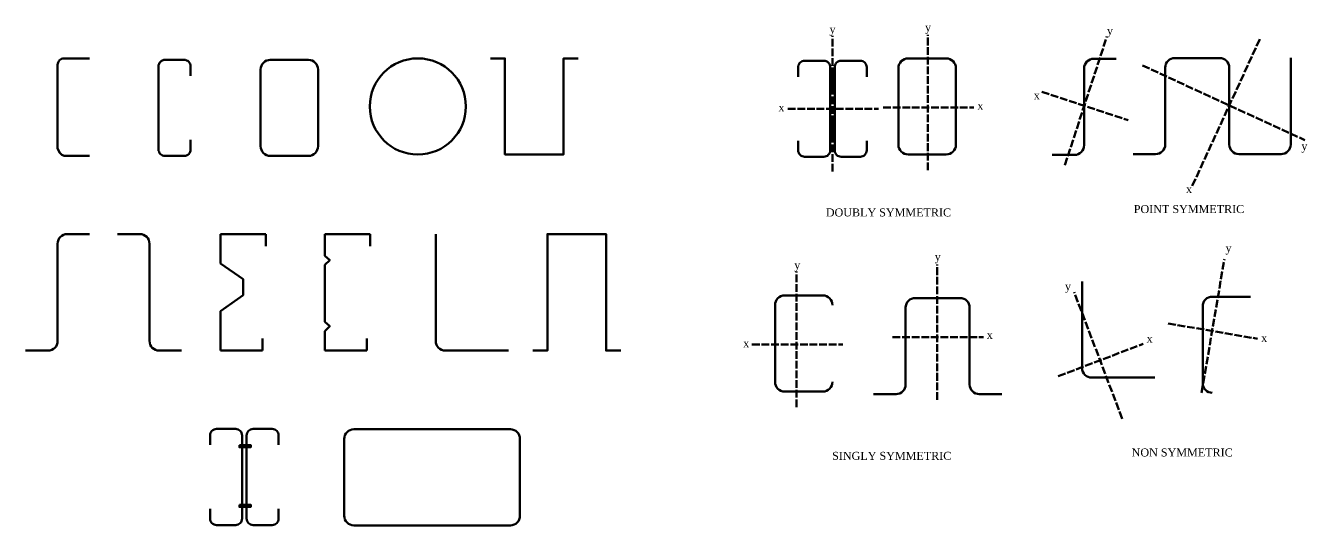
# Model space of a CAD drawing. Header units: millimetres. Extents: x 4718 to 11481, y 420 to 1811.
# Drawn here: x 4717.6 to 5118.1, y 1550.8 to 1706.9 of the extents above; entities that cross this region are included whole.
import ezdxf

# ---------------------------------------------------------------- set-up
doc = ezdxf.new("R2010")
doc.units = ezdxf.units.MM
doc.linetypes.add('ACAD_ISO02W100', pattern=[15, 12, -3])
doc.layers.get('0').update_dxf_attribs({"lineweight": 100})
doc.styles.get("Standard").update_dxf_attribs({"font": 'times.ttf'})

msp = doc.modelspace()

# ---------------------------------------------------------------- hatches: boundary and pattern name
h = msp.add_hatch()
h.set_pattern_fill('ANSI32', color=256, scale=0.1)
h.set_pattern_definition([(45, (3301.6636, 118.2727), (-0.6735192, 0.6735192), []), (45, (3302.1126, 118.2727), (-0.6735192, 0.6735192), [])])
h.paths.add_polyline_path([(4968.993, 1685.666), (4970.408, 1685.666), (4970.408, 1692.705), (4968.993, 1692.705)])
h = msp.add_hatch()
h.set_pattern_fill('ANSI32', color=256, scale=0.1)
h.set_pattern_definition([(45, (3301.6636, 103.7274), (-0.6735192, 0.6735192), []), (45, (3302.1126, 103.7274), (-0.6735192, 0.6735192), [])])
h.paths.add_polyline_path([(4968.993, 1671.12), (4970.408, 1671.12), (4970.408, 1678.16), (4968.993, 1678.16)])

# ---------------------------------------------------------------- linework, layer by layer
at = {"lineweight": 100}
for p, q in [((4727.611, 1608.393), (4727.611, 1638.784)), ((4730.611, 1641.784), (4737.611, 1641.784)), ((4746.311, 1641.784), (4753.311, 1641.784)), ((4756.311, 1638.784), (4756.311, 1608.393)), ((4792.615, 1641.784), (4778.5, 1641.784)), ((4778.5, 1641.784), (4778.5, 1632.561)), ((4792.615, 1637.986), (4792.615, 1641.784)), ((4825.211, 1641.784), (4811.096, 1641.784)), ((4811.096, 1641.784), (4811.096, 1635.002)), ((4825.211, 1637.986), (4825.211, 1641.784)), ((4778.5, 1632.561), (4785.558, 1627.678)), ((4811.096, 1632.164), (4811.096, 1614.334)), ((4785.558, 1627.678), (4785.558, 1622.66)), ((4778.534, 1617.73), (4785.558, 1622.66)), ((4811.096, 1611.496), (4811.096, 1605.393)), ((4791.642, 1605.393), (4791.642, 1609.191)), ((4824.238, 1605.393), (4824.238, 1609.191)), ((4717.611, 1605.393), (4724.611, 1605.393)), ((4759.311, 1605.393), (4766.311, 1605.393)), ((4791.642, 1605.393), (4778.5, 1605.393)), ((4824.238, 1605.393), (4811.096, 1605.393))]:
    msp.add_line(p, q, dxfattribs=at)
at = {"linetype": 'ACAD_ISO02W100', "ltscale": 0.2}
for points in [[(4969.7, 1661.375), (4969.7, 1703.679)], [(4969.7, 1661.375), (4969.7, 1703.679)], [(4999.494, 1661.73), (4999.494, 1704.035)], [(4999.494, 1661.73), (4999.494, 1704.035)], [(5042.258, 1663.27), (5055.444, 1703.467)], [(5082.137, 1656.878), (5103.196, 1702.646)], [(5066.528, 1694.472), (5117.3, 1671.11)], [(5035.094, 1686.196), (5062.055, 1677.352)], [(5035.094, 1686.196), (5062.055, 1677.352)], [(4955.747, 1680.926), (4984.122, 1680.926)], [(4955.747, 1680.926), (4984.122, 1680.926)], [(4985.541, 1681.281), (5013.915, 1681.281)], [(4985.541, 1681.281), (5013.915, 1681.281)], [(5085.036, 1592.253), (5092.147, 1633.955)], [(5085.036, 1592.253), (5092.147, 1633.955)], [(4958.509, 1587.773), (4958.509, 1630.078)], [(4958.509, 1587.773), (4958.509, 1630.078)], [(5002.419, 1590.001), (5002.419, 1632.305)], [(5002.419, 1590.001), (5002.419, 1632.305)], [(5060.251, 1584.09), (5045.216, 1623.633)], [(5060.251, 1584.09), (5045.216, 1623.633)], [(5074.568, 1613.871), (5102.538, 1609.101)], [(5074.568, 1613.871), (5102.538, 1609.101)], [(4944.556, 1607.324), (4972.93, 1607.324)], [(4944.556, 1607.324), (4972.93, 1607.324)], [(4988.466, 1609.552), (5016.84, 1609.552)], [(4988.466, 1609.552), (5016.84, 1609.552)], [(5040.26, 1597.406), (5066.782, 1607.49)], [(5040.26, 1597.406), (5066.782, 1607.49)]]:
    msp.add_lwpolyline(points, dxfattribs=at)
at = {"lineweight": 100}
for points in [[(4737.611, 1696.653), (4729.611, 1696.653, 0.4142136), (4727.611, 1694.653), (4727.611, 1668.653, 0.2774949), (4729.611, 1666.193), (4737.611, 1666.193)], [(4769.135, 1691.193), (4769.135, 1694.193, 0.4142136), (4767.135, 1696.193), (4761.135, 1696.193, 0.4142136), (4759.135, 1694.193), (4759.135, 1668.193, 0.4142136), (4761.135, 1666.193), (4767.135, 1666.193, 0.4142136), (4769.135, 1668.193), (4769.135, 1671.193)], [(4845.726, 1641.784), (4845.726, 1608.393, 0.4142136), (4848.726, 1605.393), (4868.486, 1605.393)], [(4775.251, 1575.924), (4775.251, 1578.924, -0.4142136), (4777.251, 1580.924), (4783.251, 1580.924, -0.4142136), (4785.251, 1578.924), (4785.251, 1552.924, -0.4142136), (4783.251, 1550.924), (4777.251, 1550.924, -0.4142136), (4775.251, 1552.924), (4775.251, 1555.924)], [(4796.666, 1575.924), (4796.666, 1578.924, 0.4142136), (4794.666, 1580.924), (4788.666, 1580.924, 0.4142136), (4786.666, 1578.924), (4786.666, 1552.924, 0.4142136), (4788.666, 1550.924), (4794.666, 1550.924, 0.4142136), (4796.666, 1552.924), (4796.666, 1555.924)]]:
    msp.add_lwpolyline(points, format="xyb", dxfattribs=at)
for points in [[(4794.037, 1696.193), (4805.977, 1696.193, -0.4142136), (4808.977, 1693.193), (4808.977, 1669.193, -0.4142136), (4805.977, 1666.193), (4794.037, 1666.193, -0.4142136), (4791.037, 1669.193), (4791.037, 1693.193, -0.4142136)], [(4820.161, 1580.816), (4869.058, 1580.816, -0.4142136), (4872.058, 1577.816), (4872.058, 1553.816, -0.4142136), (4869.058, 1550.816), (4820.161, 1550.816, -0.4142136), (4817.161, 1553.816), (4817.161, 1577.816, -0.4142136)]]:
    msp.add_lwpolyline(points, format="xyb", close=True, dxfattribs=at)
for points in [[(4862.82, 1696.653), (4867.376, 1696.653), (4867.376, 1666.653), (4885.695, 1666.653), (4885.695, 1696.653), (4890.251, 1696.653)], [(4903.532, 1605.393), (4898.976, 1605.393), (4898.976, 1641.784), (4880.657, 1641.784), (4880.657, 1605.393), (4876.101, 1605.393)], [(4811.096, 1635.002), (4812.643, 1633.657), (4811.096, 1632.164)], [(4778.534, 1617.73), (4778.534, 1605.393)], [(4811.096, 1614.334), (4812.643, 1612.988), (4811.096, 1611.496)]]:
    msp.add_lwpolyline(points, dxfattribs=at)
for points in [[(4958.993, 1690.926), (4958.993, 1693.926, -0.4142136), (4960.993, 1695.926), (4966.993, 1695.926, -0.4142136), (4968.993, 1693.926), (4968.993, 1667.926, -0.4142136), (4966.993, 1665.926), (4960.993, 1665.926, -0.4142136), (4958.993, 1667.926), (4958.993, 1670.926)], [(4980.408, 1690.926), (4980.408, 1693.926, 0.4142136), (4978.408, 1695.926), (4972.408, 1695.926, 0.4142136), (4970.408, 1693.926), (4970.408, 1667.926, 0.4142136), (4972.408, 1665.926), (4978.408, 1665.926, 0.4142136), (4980.408, 1667.926), (4980.408, 1670.926)], [(5038.333, 1666.527), (5045.333, 1666.527, 0.4142136), (5048.333, 1669.527), (5048.333, 1693.527, -0.4142136), (5051.333, 1696.527), (5058.333, 1696.527)], [(5063.678, 1666.774), (5070.678, 1666.774, 0.4142136), (5073.678, 1669.774), (5073.678, 1693.774, -0.4142136), (5076.678, 1696.774), (5083.678, 1696.774)], [(5083.678, 1696.774), (5090.678, 1696.774, -0.4142136), (5093.678, 1693.774), (5093.678, 1669.774, 0.4142136), (5096.678, 1666.774), (5109.862, 1666.774, 0.4142136), (5112.862, 1669.774), (5112.862, 1696.789)], [(5047.695, 1626.953), (5047.695, 1599.953, 0.4142136), (5050.695, 1596.953), (5070.454, 1596.953)], [(4969.689, 1595.613, -0.4142136), (4966.689, 1592.613), (4954.749, 1592.613, -0.4142136), (4951.749, 1595.613), (4951.749, 1619.613, -0.4142136), (4954.749, 1622.613), (4966.689, 1622.613, -0.4142136), (4969.689, 1619.613)], [(5088.37, 1592.231, -0.4142136), (5085.37, 1595.231), (5085.37, 1619.231, -0.4142136), (5088.37, 1622.231), (5100.31, 1622.231)], [(4982.566, 1591.812), (4989.566, 1591.812, 0.4142136), (4992.566, 1594.812), (4992.566, 1618.812, -0.4142136), (4995.566, 1621.812), (5002.566, 1621.812)], [(5002.566, 1621.812), (5009.566, 1621.812, -0.4142136), (5012.566, 1618.812), (5012.566, 1594.812, 0.4142136), (5015.566, 1591.812), (5022.566, 1591.812)]]:
    msp.add_lwpolyline(points, format="xyb")
msp.add_lwpolyline([(4993.319, 1696.653), (5005.259, 1696.653, -0.4142136), (5008.259, 1693.653), (5008.259, 1669.653, -0.4142136), (5005.259, 1666.653), (4993.319, 1666.653, -0.4142136), (4990.319, 1669.653), (4990.319, 1693.653, -0.4142136)], format="xyb", close=True)
for points in [[(4968.993, 1692.705), (4970.408, 1692.705), (4970.408, 1685.666), (4968.993, 1685.666)], [(4968.993, 1678.16), (4970.408, 1678.16), (4970.408, 1671.12), (4968.993, 1671.12)]]:
    msp.add_lwpolyline(points, close=True)
for points in [[(4784.394, 1575.874), (4787.958, 1575.874), (4787.958, 1575.206), (4784.394, 1575.206)], [(4784.394, 1557.267), (4787.958, 1557.267), (4787.958, 1556.599), (4784.394, 1556.599)]]:
    msp.add_lwpolyline(points, close=True, dxfattribs=at)
msp.add_circle((4840.152, 1681.653), 15.009, dxfattribs=at)
for centre, start, end in [((4730.611, 1638.784), 90, 180), ((4753.311, 1638.784), 0, 90), ((4724.611, 1608.393), 270, 0), ((4759.311, 1608.393), 180, 270)]:
    msp.add_arc(centre, 3, start, end, dxfattribs=at)

# ---------------------------------------------------------------- texts
at = {"char_height": 2.5, "attachment_point": 1}
for s, width, insert in [('{\\fTimes New Roman|b0|i0|c0|p18;y}', 4.77497, (4968.777, 1707.034)), ('{\\fTimes New Roman|b0|i0|c0|p18;y}', 4.77497, (4998.62, 1707.63)), ('{\\fTimes New Roman|b0|i0|c0|p18;y}', 4.77497, (5055.46, 1706.582)), ('{\\fTimes New Roman|b0|i0|c0|p18;x}', 4.77497, (5014.96, 1683.101)), ('{\\fTimes New Roman|b0|i0|c0|p18;x}', 4.77497, (5032.603, 1686.391)), ('{\\fTimes New Roman|b0|i0|c0|p18;x}', 4.77497, (4952.811, 1682.579)), ('{\\fTimes New Roman|b0|i0|c0|p18;y}', 4.77497, (5116.205, 1670.522)), ('{\\fTimes New Roman|b0|i0|c0|p18;x}', 4.77497, (5080.164, 1657.113)), ('{\\fTimes New Roman|b0|i0|c0|p18;POINT SYMMETRIC}', 40.12589, (5063.836, 1650.85)), ('{\\fTimes New Roman|b0|i0|c0|p18;DOUBLY SYMMETRIC}', 42.42374, (4967.629, 1649.797)), ('{\\fTimes New Roman|b0|i0|c0|p18;y}', 4.77497, (5092.516, 1638.705)), ('{\\fTimes New Roman|b0|i0|c0|p18;y}', 4.77497, (5001.654, 1635.956)), ('{\\fTimes New Roman|b0|i0|c0|p18;y}', 4.77497, (4957.759, 1633.399)), ('{\\fTimes New Roman|b0|i0|c0|p18;y}', 4.77497, (5042.342, 1626.748)), ('{\\fTimes New Roman|b0|i0|c0|p18;x}', 4.77497, (5017.899, 1611.566)), ('{\\fTimes New Roman|b0|i0|c0|p18;x}', 4.77497, (4941.813, 1608.934)), ('{\\fTimes New Roman|b0|i0|c0|p18;x}', 4.77497, (5067.861, 1610.371)), ('{\\fTimes New Roman|b0|i0|c0|p18;x}', 4.77497, (5103.649, 1610.613)), ('{\\fTimes New Roman|b0|i0|c0|p18;NON SYMMETRIC}', 32.24753, (5063.18, 1574.829)), ('{\\fTimes New Roman|b0|i0|c0|p18;SINGLY SYMMETRIC}', 43.08027, (4969.598, 1573.776))]:
    msp.add_mtext_dynamic_manual_height_columns(s, width=width, gutter_width=12.5, heights=[0], dxfattribs=dict(at, insert=insert))

doc.saveas('drawing.dxf')
